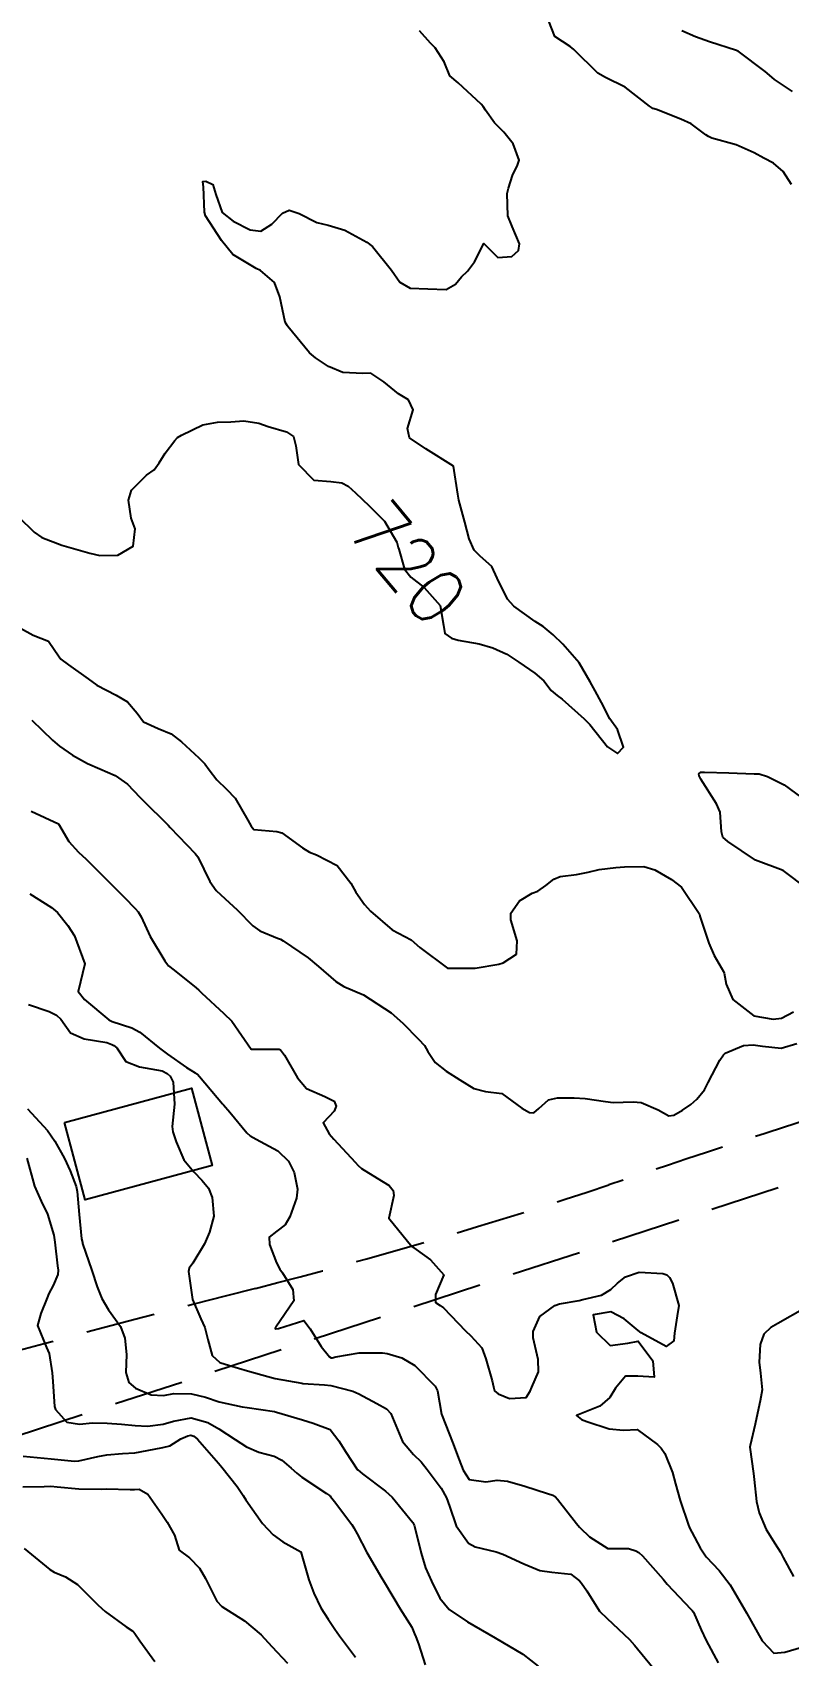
# Model space of a CAD drawing. Header units: metres. Extents: x 298520 to 308411, y 7433745 to 7450750.
# Drawn here: x 303892 to 303946.2, y 7440262.7 to 7440379.2 of the extents above; entities that cross this region are included whole.
import ezdxf
from ezdxf.enums import TextEntityAlignment as Align

# ---------------------------------------------------------------- set-up
doc = ezdxf.new("R2010")
doc.units = ezdxf.units.M
doc.header["$LTSCALE"] = 10
doc.linetypes.add('DASHED', pattern=[0.75, 0.5, -0.25])
for name, color, linetype in [('Cotas', 45, 'Continuous'), ('Curvas de Nivel 1m', 11, 'Continuous'), ('Curvas de Nivel 5m', 15, 'Continuous'), ('Edificações', 30, 'Continuous'), ('Vias Secundárias', 230, 'DASHED')]:
    doc.layers.add(name, color=color, linetype=linetype)
doc.styles.add('Style-STANDARD', font='STANDARD.shx')

msp = doc.modelspace()

# ---------------------------------------------------------------- linework, layer by layer
at = {"layer": 'Curvas de Nivel 1m', "flags": 128}
for points, elevation in [([(303946.42, 7440368.25), (303945.83, 7440369.18), (303945.13, 7440369.78), (303944.44, 7440370.14), (303943.73, 7440370.52), (303942.45, 7440371.09), (303940.71, 7440371.57), (303940.46, 7440371.7), (303940.27, 7440371.83), (303939.22, 7440372.6), (303938.47, 7440372.94), (303936.73, 7440373.63), (303936.48, 7440373.71), (303936.37, 7440373.77), (303936.24, 7440373.88), (303934.5, 7440375.24), (303933.08, 7440375.92), (303932.52, 7440376.25), (303930.82, 7440377.95), (303930.54, 7440378.16), (303929.45, 7440378.87), (303929.02, 7440379.97)], 721), ([(303946.5, 7440374.92), (303945.21, 7440375.78), (303944.83, 7440376.1), (303944.52, 7440376.35), (303942.59, 7440377.81), (303942.53, 7440377.84), (303942.48, 7440377.87), (303940.54, 7440378.49), (303939.54, 7440378.84), (303938.55, 7440379.29)], 722), ([(303891.13, 7440336.42), (303892.03, 7440335.92), (303893.13, 7440335.5), (303893.91, 7440334.38), (303894.01, 7440334.21), (303894.57, 7440333.81), (303895.99, 7440332.79), (303896.59, 7440332.35), (303897.98, 7440331.62), (303898.79, 7440331.15), (303899.49, 7440330.32), (303899.95, 7440329.72), (303901.01, 7440329.24), (303901.94, 7440328.85), (303902.67, 7440328.28), (303903.92, 7440327.12), (303904.35, 7440326.69), (303904.65, 7440326.26), (303905.2, 7440325.55), (303905.9, 7440324.89), (303906.53, 7440324.23), (303907.44, 7440322.65), (303907.66, 7440322.22), (303907.86, 7440321.99), (303909.51, 7440321.85), (303909.86, 7440321.74), (303911.36, 7440320.66), (303911.84, 7440320.35), (303912.35, 7440320.16), (303913.83, 7440319.41), (303914.82, 7440318.13), (303915.18, 7440317.5), (303915.8, 7440316.6), (303916.23, 7440316.12), (303917.78, 7440314.8), (303918.24, 7440314.55), (303919.14, 7440314.08), (303919.76, 7440313.52), (303921.74, 7440312.05), (303923.74, 7440312.03), (303925.42, 7440312.33), (303925.75, 7440312.41), (303926.7, 7440313.05), (303926.75, 7440313.99), (303926.28, 7440315.5), (303926.3, 7440315.99), (303926.92, 7440316.87), (303927.81, 7440317.41), (303928.22, 7440317.57), (303928.8, 7440317.97), (303929.37, 7440318.42), (303929.82, 7440318.61), (303931, 7440318.77), (303931.83, 7440318.93), (303932.63, 7440319.12), (303933.83, 7440319.26), (303934.44, 7440319.3), (303935.83, 7440319.34), (303936.61, 7440319.09), (303937.82, 7440318.41), (303938.53, 7440317.85), (303939.79, 7440315.95), (303939.82, 7440315.87), (303939.84, 7440315.84), (303939.85, 7440315.78), (303940.5, 7440313.83), (303940.88, 7440312.95), (303941.54, 7440311.81), (303941.59, 7440311.67), (303941.73, 7440310.88), (303942.22, 7440309.8), (303943.71, 7440308.63), (303945.1, 7440308.37), (303945.7, 7440308.45), (303946.55, 7440308.91)], 721), ([(303891.95, 7440329.83), (303893.43, 7440328.4), (303893.93, 7440327.96), (303894.85, 7440327.31), (303895.92, 7440326.72), (303896.82, 7440326.35), (303897.91, 7440325.87), (303898.8, 7440325.23), (303899.69, 7440324.31), (303899.89, 7440324.1), (303901.72, 7440322.29), (303901.86, 7440322.14), (303903.66, 7440320.27), (303903.84, 7440320.02), (303904.71, 7440318.26), (303905.16, 7440317.6), (303905.8, 7440317.02), (303906.67, 7440316.23), (303907.78, 7440315.07), (303908.28, 7440314.72), (303909.55, 7440314.19), (303909.77, 7440314.11), (303909.96, 7440314), (303911.75, 7440312.78), (303912.5, 7440312.16), (303913.73, 7440311.08), (303914.31, 7440310.72), (303915.72, 7440310.12), (303917.7, 7440308.83), (303918.55, 7440308.09), (303919.68, 7440306.94), (303920.09, 7440306.49), (303920.34, 7440306.07), (303920.87, 7440305.27), (303921.66, 7440304.65), (303922.63, 7440304.04), (303923.64, 7440303.4), (303924.48, 7440303.18), (303925.64, 7440303.05), (303927.08, 7440301.99), (303927.62, 7440301.68), (303927.94, 7440301.66), (303928.3, 7440301.97), (303928.99, 7440302.6), (303929.63, 7440302.73), (303930.84, 7440302.74), (303931.63, 7440302.7), (303933.08, 7440302.47), (303933.63, 7440302.4), (303935.06, 7440302.46), (303935.63, 7440302.41), (303936.85, 7440301.87), (303937.62, 7440301.45), (303937.99, 7440301.49), (303938.61, 7440301.85), (303939.21, 7440302.26), (303939.63, 7440302.63), (303940.17, 7440303.31), (303940.45, 7440303.83), (303941.28, 7440305.43), (303941.53, 7440305.81), (303941.67, 7440305.94), (303942.97, 7440306.5), (303943.68, 7440306.53), (303944.34, 7440306.44), (303945.68, 7440306.29), (303946.81, 7440306.63)], 722), ([(303947.56, 7440317.74), (303945.83, 7440319.05), (303943.84, 7440319.79), (303941.86, 7440321.13), (303941.49, 7440321.44), (303941.41, 7440321.82), (303941.3, 7440323.24), (303941.05, 7440323.82), (303939.91, 7440325.59), (303939.79, 7440325.84), (303939.77, 7440325.99), (303939.92, 7440326.1), (303940.18, 7440326.1), (303941.92, 7440326.05), (303943.73, 7440325.98), (303943.91, 7440325.99), (303944.11, 7440325.98), (303944.7, 7440325.78), (303945.9, 7440325.19), (303947.88, 7440323.74)], 721), ([(303891.88, 7440323.31), (303893.86, 7440322.39), (303894.59, 7440321.12), (303895.28, 7440320.37), (303895.84, 7440319.87), (303897.33, 7440318.34), (303897.81, 7440317.87), (303898.59, 7440317.12), (303899.36, 7440316.32), (303899.57, 7440316.09), (303899.79, 7440315.72), (303900.43, 7440314.3), (303901.47, 7440312.57), (303901.67, 7440312.29), (303901.74, 7440312.21), (303902.14, 7440311.89), (303903.73, 7440310.62), (303903.92, 7440310.46), (303904.1, 7440310.26), (303905.7, 7440308.78), (303906.28, 7440308.23), (303907.67, 7440306.22), (303909.67, 7440306.22), (303909.78, 7440306.19), (303910.05, 7440305.8), (303911, 7440304.18), (303911.64, 7440303.41), (303912.95, 7440302.84), (303913.63, 7440302.51), (303913.77, 7440302.15), (303913.62, 7440301.78), (303912.82, 7440300.95), (303913.26, 7440300.15), (303913.6, 7440299.77), (303915.13, 7440298.13), (303915.34, 7440297.89), (303915.57, 7440297.67), (303916.7, 7440296.97), (303917.56, 7440296.45), (303917.85, 7440296.1), (303917.91, 7440295.74), (303917.53, 7440294.1), (303919.19, 7440292.08), (303919.5, 7440291.85), (303920.54, 7440291.11), (303921.48, 7440290.05), (303920.88, 7440288.64), (303920.89, 7440288.06), (303921.23, 7440287.83), (303921.45, 7440287.68), (303923.05, 7440286.03), (303923.43, 7440285.67), (303924.2, 7440284.8), (303924.49, 7440284.01), (303924.95, 7440282.44), (303925.05, 7440282.01), (303925.11, 7440281.73), (303925.38, 7440281.51), (303926.2, 7440281.16), (303927.38, 7440281.24), (303927.67, 7440281.69), (303927.8, 7440281.98), (303928.28, 7440283.09), (303928.24, 7440283.97), (303927.89, 7440285.51), (303927.88, 7440285.98), (303928.36, 7440287.05), (303929.45, 7440287.85), (303929.79, 7440287.95), (303931.18, 7440288.21), (303931.46, 7440288.26), (303932.79, 7440288.59), (303933.47, 7440288.99), (303933.94, 7440289.44), (303934.52, 7440289.89), (303935.49, 7440290.22), (303937.2, 7440290.14), (303937.48, 7440290.05), (303937.67, 7440289.86), (303937.88, 7440289.45), (303938.35, 7440287.85), (303938.21, 7440287.09), (303938.03, 7440285.85), (303937.98, 7440285.3), (303937.42, 7440284.9), (303935.64, 7440285.88), (303935.43, 7440286.05), (303934.42, 7440286.88), (303933.45, 7440287.39), (303932.19, 7440287.18), (303932.43, 7440285.92), (303933.42, 7440284.96), (303934.67, 7440285.13), (303935.43, 7440285.27), (303936.48, 7440283.87), (303936.57, 7440282.69), (303935.4, 7440282.76), (303934.51, 7440282.78), (303933.8, 7440281.9), (303933.38, 7440281.23), (303932.67, 7440280.61), (303931.36, 7440280.09), (303931, 7440279.94), (303931.36, 7440279.67), (303931.75, 7440279.53), (303933.35, 7440278.99), (303934.36, 7440278.89), (303935.35, 7440278.94), (303936.8, 7440277.87), (303937.07, 7440277.6), (303937.33, 7440277.23), (303937.88, 7440275.85), (303938.11, 7440275.05), (303938.43, 7440273.85), (303939.03, 7440272.08), (303939.13, 7440271.84), (303939.26, 7440271.58), (303939.88, 7440270.46), (303940.31, 7440269.82), (303941.23, 7440268.82), (303942.03, 7440267.8), (303943.19, 7440265.79), (303944.31, 7440263.78), (303945.16, 7440262.91), (303945.95, 7440262.97), (303947.17, 7440263.34)], 723), ([(303891.8, 7440317.36), (303893.36, 7440316.39), (303893.79, 7440316.04), (303894.51, 7440315.1), (303894.99, 7440314.37), (303895.74, 7440312.36), (303895.25, 7440310.37), (303895.71, 7440309.8), (303897.45, 7440308.34), (303897.69, 7440308.21), (303899.12, 7440307.76), (303899.68, 7440307.44), (303901.1, 7440306.3), (303901.67, 7440305.86), (303903.03, 7440304.91), (303903.66, 7440304.54), (303903.82, 7440304.43), (303903.97, 7440304.27), (303905.62, 7440302.31), (303905.68, 7440302.24), (303906.13, 7440301.72), (303907.36, 7440300.22), (303907.6, 7440300), (303908.03, 7440299.78), (303909.58, 7440298.93), (303910.34, 7440298.19), (303910.75, 7440297.37), (303910.98, 7440296.18), (303910.91, 7440295.54), (303910.45, 7440294.19), (303910.1, 7440293.62), (303909.52, 7440293.17), (303908.97, 7440292.74), (303908.99, 7440292.21), (303909.49, 7440290.89), (303909.73, 7440290.45), (303909.91, 7440290.19), (303910.66, 7440288.98), (303910.73, 7440288.18), (303909.43, 7440286.28), (303909.4, 7440286.23), (303909.4, 7440286.2), (303909.43, 7440286.17), (303909.62, 7440286.2), (303911.44, 7440286.77), (303911.9, 7440286.17), (303912.68, 7440284.89), (303913.28, 7440284.15), (303913.41, 7440284.09), (303913.47, 7440284.09), (303913.73, 7440284.15), (303915.42, 7440284.44), (303917.08, 7440284.44), (303917.42, 7440284.39), (303918.47, 7440284.09), (303919.4, 7440283.54), (303920.87, 7440282.06), (303921.03, 7440281.71), (303921.32, 7440280.05), (303921.36, 7440279.93), (303922.1, 7440278.04), (303922.59, 7440276.77), (303922.86, 7440276.03), (303923.31, 7440275.36), (303924.49, 7440275.19), (303925.31, 7440275.31), (303926.06, 7440275.24), (303927.3, 7440274.87), (303928.91, 7440274.35), (303929.3, 7440274.24), (303929.48, 7440274.14), (303929.64, 7440273.95), (303930.99, 7440272.21), (303931.22, 7440271.93), (303931.24, 7440271.91), (303931.26, 7440271.89), (303931.94, 7440271.24), (303933.25, 7440270.42), (303934.72, 7440270.42), (303935.25, 7440270.25), (303935.47, 7440270.12), (303935.74, 7440269.88), (303937.22, 7440268.2), (303937.51, 7440267.86), (303939.2, 7440266.05), (303939.3, 7440265.95), (303939.38, 7440265.84), (303939.93, 7440264.58), (303940.31, 7440263.82), (303941.15, 7440262.2)], 724), ([(303891.62, 7440301.95), (303893.06, 7440300.4), (303893.59, 7440299.63), (303894.28, 7440298.38), (303894.69, 7440297.5), (303895.12, 7440296.37), (303895.19, 7440296.01), (303895.34, 7440294.36), (303895.51, 7440292.63), (303895.56, 7440292.36), (303895.58, 7440292.28), (303896.24, 7440290.35), (303896.63, 7440289.19), (303896.97, 7440288.34), (303897.44, 7440287.52), (303897.95, 7440286.84), (303898.3, 7440286.33), (303898.61, 7440285.5), (303898.73, 7440284.33), (303898.69, 7440283.03), (303898.9, 7440282.32), (303899.38, 7440281.9), (303900.5, 7440281.43), (303901.37, 7440281.38), (303902.13, 7440281.52), (303903.38, 7440281.51), (303904.39, 7440281.27), (303905.37, 7440280.93), (303907.02, 7440280.57), (303907.37, 7440280.52), (303909.34, 7440280.23), (303909.36, 7440280.22), (303909.38, 7440280.22), (303909.49, 7440280.2), (303911.35, 7440279.63), (303912.11, 7440279.41), (303913.34, 7440278.95), (303913.96, 7440278.14), (303914.48, 7440277.29), (303915.24, 7440276.12), (303915.27, 7440276.08), (303915.31, 7440276.04), (303915.66, 7440275.76), (303917.3, 7440274.52), (303917.77, 7440274.1), (303919.27, 7440272.28), (303919.36, 7440272.08), (303919.75, 7440270.58), (303919.86, 7440270.07), (303920.17, 7440269.01), (303920.59, 7440268.06), (303921.2, 7440266.85), (303921.87, 7440266.04), (303923.18, 7440265.14), (303925.17, 7440264.01), (303927.16, 7440262.82), (303928.26, 7440261.97)], 726), ([(303891.57, 7440298.41), (303892.14, 7440296.4), (303892.61, 7440295.33), (303893.05, 7440294.39), (303893.51, 7440292.88), (303893.59, 7440292.39), (303893.78, 7440290.68), (303893.82, 7440290.38), (303893.8, 7440290.07), (303893.47, 7440289.28), (303893.16, 7440288.69), (303893.04, 7440288.39), (303892.58, 7440287.27), (303892.35, 7440286.4), (303892.98, 7440284.83), (303893.19, 7440284.39), (303893.39, 7440283.02), (303893.44, 7440282.39), (303893.57, 7440280.59), (303893.63, 7440280.39), (303894.46, 7440279.48), (303895.35, 7440279.33), (303896.28, 7440279.43), (303897.35, 7440279.4), (303898.36, 7440279.32), (303899.35, 7440279.23), (303900.24, 7440279.19), (303901.35, 7440279.33), (303902.09, 7440279.54), (303903.36, 7440279.78), (303904.56, 7440279.45), (303905.35, 7440278.99), (303906.53, 7440278.23), (303907.34, 7440277.71), (303908.22, 7440277.32), (303909.32, 7440277.02), (303909.87, 7440276.74), (303910.53, 7440276.18), (303910.94, 7440275.81), (303911.31, 7440275.53), (303913.08, 7440274.36), (303913.29, 7440274.22), (303913.33, 7440274.18), (303913.36, 7440274.15), (303913.65, 7440273.78), (303914.89, 7440272.13), (303915.03, 7440271.9), (303915.26, 7440271.45), (303915.97, 7440270.11), (303917.05, 7440268.28), (303917.16, 7440268.1), (303917.22, 7440267.98), (303918.35, 7440266.09), (303919.18, 7440264.77), (303919.39, 7440264.29), (303919.47, 7440264.08), (303919.68, 7440263.56), (303920.15, 7440262.06)], 727), ([(303947.37, 7440287.66), (303945.44, 7440286.56), (303944.94, 7440286.27), (303944.44, 7440285.78), (303944.17, 7440285.04), (303944.09, 7440283.78), (303944.2, 7440282.98), (303944.31, 7440281.78), (303944.17, 7440280.99), (303943.91, 7440279.78), (303943.81, 7440279.33), (303943.45, 7440277.79), (303943.44, 7440277.68), (303943.7, 7440275.79), (303943.73, 7440275.36), (303943.9, 7440273.78), (303944.09, 7440272.97), (303944.6, 7440271.78), (303945.25, 7440270.75), (303945.63, 7440270.14), (303945.82, 7440269.76), (303946.57, 7440268.41)], 722), ([(303891.32, 7440277.04), (303892.82, 7440276.9), (303893.32, 7440276.85), (303895.01, 7440276.68), (303895.32, 7440276.69), (303896.67, 7440277), (303897.32, 7440277.13), (303898.43, 7440277.23), (303899.33, 7440277.28), (303900.2, 7440277.43), (303901.33, 7440277.65), (303901.84, 7440277.78), (303902.62, 7440278.28), (303903.12, 7440278.5), (303903.35, 7440278.53), (303903.55, 7440278.47), (303903.81, 7440278.26), (303905.32, 7440276.54), (303905.57, 7440276.24), (303906.67, 7440274.86), (303907.1, 7440274.22), (303907.29, 7440273.9), (303908.48, 7440272.21), (303909.25, 7440271.39), (303909.95, 7440270.89), (303911.24, 7440270.17), (303911.81, 7440268.16), (303912.17, 7440267.2), (303912.66, 7440266.16), (303913.18, 7440265.34), (303913.67, 7440264.63), (303914, 7440264.14), (303915.15, 7440262.62)], 728), ([(303891.3, 7440274.83), (303892.83, 7440274.86), (303893.3, 7440274.87), (303893.75, 7440274.83), (303895.3, 7440274.69), (303896.97, 7440274.67), (303897.3, 7440274.68), (303898.99, 7440274.63), (303899.3, 7440274.65), (303899.64, 7440274.66), (303900.25, 7440274.31), (303901.27, 7440272.88), (303901.65, 7440272.29), (303902.17, 7440271.37), (303902.51, 7440270.28), (303903.24, 7440269.75), (303903.96, 7440268.99), (303904.39, 7440268.25), (303905.2, 7440266.64), (303905.57, 7440266.24), (303907.18, 7440265.21), (303908.38, 7440264.21), (303909.16, 7440263.37), (303910.27, 7440262.18)], 729)]:
    msp.add_lwpolyline(points, dxfattribs=dict(at, elevation=elevation))
at = {"layer": 'Curvas de Nivel 5m', "flags": 128}
for points, elevation in [([(303890.99, 7440344.42), (303892.11, 7440343.32), (303892.65, 7440342.94), (303894.1, 7440342.38), (303896.1, 7440341.8), (303896.82, 7440341.63), (303898.1, 7440341.66), (303899.21, 7440342.32), (303899.35, 7440343.55), (303899.06, 7440344.33), (303898.88, 7440345.6), (303899.09, 7440346.33), (303900.16, 7440347.4), (303900.7, 7440347.78), (303901.08, 7440348.3), (303901.5, 7440348.98), (303902.2, 7440349.89), (303902.39, 7440350.1), (303902.67, 7440350.28), (303904.21, 7440351.01), (303905.25, 7440351.21), (303906.21, 7440351.24), (303907.14, 7440351.3), (303908.21, 7440351.14), (303908.89, 7440350.89), (303910.21, 7440350.52), (303910.7, 7440350.18), (303910.88, 7440349.5), (303911.07, 7440348.18), (303912.16, 7440347.04), (303913.37, 7440346.95), (303914.16, 7440346.86), (303914.63, 7440346.61), (303915.16, 7440346.13), (303916.14, 7440345.21), (303917.24, 7440344.11), (303918.11, 7440342.59), (303918.22, 7440342.22), (303918.25, 7440342.1), (303918.67, 7440340.67), (303919.13, 7440340.08), (303920.07, 7440339.35), (303921.23, 7440338.06), (303921.45, 7440336.65), (303921.55, 7440336.05), (303922.03, 7440335.7), (303922.51, 7440335.56), (303924.02, 7440335.31), (303925.01, 7440335.03), (303926.01, 7440334.56), (303926.87, 7440333.99), (303928, 7440333.2), (303928.66, 7440332.64), (303929.19, 7440331.96), (303929.61, 7440331.59), (303929.98, 7440331.33), (303931.56, 7440329.93), (303931.96, 7440329.51), (303933.22, 7440327.92), (303933.93, 7440327.43), (303934.36, 7440327.9), (303933.95, 7440329.17), (303933.4, 7440329.92), (303932.8, 7440331.1), (303932.35, 7440331.93), (303931.99, 7440332.58), (303931.18, 7440333.94), (303930.02, 7440335.29), (303929.33, 7440335.96), (303928.62, 7440336.55), (303928.04, 7440336.91), (303926.51, 7440338), (303926.06, 7440338.5), (303925.31, 7440340.01), (303924.92, 7440340.85), (303924.1, 7440341.6), (303923.66, 7440342.03), (303923.31, 7440342.84), (303923, 7440344.04), (303922.57, 7440345.62), (303922.48, 7440346.05), (303922.17, 7440348.05), (303920.19, 7440349.29), (303919.03, 7440350.09), (303918.87, 7440350.75), (303919.29, 7440352.08), (303918.94, 7440352.8), (303918.23, 7440353.25), (303917.19, 7440354.11), (303916.25, 7440354.71), (303915.68, 7440354.7), (303914.25, 7440354.77), (303913.22, 7440355.2), (303912.27, 7440355.81), (303911.85, 7440356.17), (303910.29, 7440358.07), (303910.24, 7440358.14), (303910.22, 7440358.19), (303910.1, 7440358.39), (303909.72, 7440360.2), (303909.35, 7440361.22), (303908.34, 7440362.08), (303908.02, 7440362.22), (303906.35, 7440363.24), (303905.53, 7440364.25), (303904.39, 7440366.01), (303904.33, 7440366.26), (303904.25, 7440368.1), (303904.22, 7440368.26), (303904.19, 7440368.48), (303904.42, 7440368.5), (303904.93, 7440368.25), (303905.13, 7440367.53), (303905.59, 7440366.25), (303906.38, 7440365.62), (303907.6, 7440365), (303908.37, 7440364.91), (303909.16, 7440365.42), (303909.92, 7440366.2), (303910.4, 7440366.41), (303911.11, 7440366.18), (303912.38, 7440365.53), (303913.19, 7440365.35), (303914.38, 7440364.97), (303915.96, 7440364.12), (303916.36, 7440363.8), (303917.73, 7440362.11), (303918.33, 7440361.25), (303919.08, 7440360.83), (303920.33, 7440360.77), (303921.66, 7440360.72), (303922.33, 7440361.1), (303922.76, 7440361.63), (303923.18, 7440362.04), (303923.68, 7440362.7), (303924.36, 7440364.03), (303925.35, 7440363.02), (303926.35, 7440363.1), (303926.84, 7440363.51), (303926.9, 7440363.99), (303926.38, 7440365.24), (303926.07, 7440366), (303926.02, 7440367.61), (303926.12, 7440368), (303926.42, 7440368.9), (303926.77, 7440369.65), (303926.88, 7440370), (303926.45, 7440371.17), (303925.78, 7440372.01), (303925.12, 7440372.68), (303924.48, 7440373.58), (303924.31, 7440373.85), (303924.16, 7440374.02), (303922.51, 7440375.54), (303921.92, 7440376.06), (303921.52, 7440377.06), (303920.86, 7440378.07), (303920.54, 7440378.4), (303919.73, 7440379.27)], 720), ([(303891.71, 7440309.43), (303893.17, 7440308.92), (303893.7, 7440308.67), (303894.02, 7440308.39), (303894.72, 7440307.41), (303895.68, 7440306.98), (303897.31, 7440306.71), (303897.68, 7440306.57), (303897.83, 7440306.49), (303898.03, 7440306.33), (303898.69, 7440305.35), (303899.66, 7440304.95), (303901.28, 7440304.67), (303901.65, 7440304.48), (303901.86, 7440304.29), (303902.07, 7440303.86), (303902.16, 7440302.28), (303902.01, 7440300.69), (303902.04, 7440300.29), (303902.29, 7440299.59), (303902.84, 7440298.28), (303903.56, 7440297.42), (303904.14, 7440296.84), (303904.6, 7440296.25), (303904.88, 7440295.59), (303904.98, 7440294.25), (303904.68, 7440293.09), (303904.33, 7440292.26), (303903.49, 7440290.88), (303903.23, 7440290.53), (303903.18, 7440290.27), (303903.45, 7440288.27), (303904.07, 7440286.89), (303904.34, 7440286.26), (303904.57, 7440285.4), (303904.88, 7440284.25), (303905.41, 7440283.76), (303906.11, 7440283.53), (303907.4, 7440283.16), (303908.86, 7440282.74), (303909.39, 7440282.61), (303911.29, 7440282.26), (303911.38, 7440282.25), (303912.93, 7440282.15), (303913.38, 7440282.1), (303914.95, 7440281.7), (303915.38, 7440281.5), (303916.67, 7440280.8), (303917.37, 7440280.42), (303917.68, 7440280.1), (303917.92, 7440279.53), (303918.52, 7440278.09), (303919.32, 7440277.14), (303919.86, 7440276.62), (303920.28, 7440276.07), (303920.73, 7440275.49), (303921.3, 7440274.74), (303921.67, 7440274.05), (303921.88, 7440273.45), (303922.36, 7440272.04), (303923.25, 7440270.8), (303923.74, 7440270.52), (303925.24, 7440270.16), (303925.72, 7440270), (303927.23, 7440269.32), (303928.38, 7440268.82), (303929.22, 7440268.72), (303930.59, 7440268.57), (303931.22, 7440268.1), (303931.37, 7440267.93), (303931.75, 7440267.38), (303932.64, 7440265.92), (303933.19, 7440265.39), (303934.79, 7440263.89), (303935.17, 7440263.48), (303936.48, 7440261.87)], 725), ([(303891.39, 7440270.41), (303893.23, 7440268.89), (303893.54, 7440268.7), (303894.36, 7440268.37), (303895.21, 7440267.82), (303896.7, 7440266.34), (303897.19, 7440265.9), (303898.71, 7440264.79), (303899.17, 7440264.48), (303899.26, 7440264.41), (303899.33, 7440264.32), (303899.69, 7440263.79), (303900.76, 7440262.3)], 730)]:
    msp.add_lwpolyline(points, dxfattribs=dict(at, elevation=elevation))
at = {"layer": 'Edificações'}
msp.add_lwpolyline([(303894.27, 7440300.97), (303903.39, 7440303.43), (303904.88, 7440297.88), (303895.77, 7440295.43)], close=True, dxfattribs=at)
at = {"layer": 'Vias Secundárias', "elevation": 725.49}
msp.add_lwpolyline([(303955.74, 7440303.79, 0.003785), (303933.33, 7440296.5, -0.018372), (303907.98, 7440289.07, 0.009099), (303873.45, 7440279.63, -0.017646), (303844.68, 7440272.3, -0.131515), (303813.02, 7440273.79, -0.066946), (303791.68, 7440283.9, 0.052584), (303784.31, 7440287.65, -0.014657), (303776.1, 7440291.08, -0.011748), (303754.23, 7440301.59, -0.50876), (303753.66, 7440305.18), (303780.13, 7440327.98), (303778.23, 7440330.2), (303752.14, 7440308.2, -0.292903), (303746.07, 7440307.4, 0.012901), (303735.01, 7440312.25, -0.034664), (303710.44, 7440324.33, 0.022436), (303684.52, 7440337.87, -0.053457), (303679.16, 7440341.11, -0.396514), (303677.4, 7440351.61, -0.079788), (303689.9, 7440365.07, 0.048007), (303714.83, 7440388.72, -0.048798)], format="xyb", dxfattribs=at)
at = {"layer": 'Vias Secundárias'}
msp.add_lwpolyline([(304019.94, 7440318.15, -0.01577), (304008.7, 7440315.36, 0.025843), (303981.12, 7440307.91), (303866.04, 7440270.37), (303851.56, 7440265.77, 0.100037), (303843.99, 7440262.81, 0.411302), (303841.75, 7440252.71), (303845.38, 7440247.05), (303879.21, 7440213.74), (303905.74, 7440186.78), (303932.68, 7440158.81), (303954.7, 7440136.35), (303972.82, 7440118.58), (303987.6, 7440105.07)], format="xyb", dxfattribs=at)

# ---------------------------------------------------------------- texts
at = {"layer": 'Cotas', "style": 'Style-STANDARD'}
msp.add_text('720', height=4, rotation=309.9427, dxfattribs=at).set_placement((303918.92, 7440341.11, 720), align=Align.MIDDLE_CENTER)

doc.saveas('drawing.dxf')
